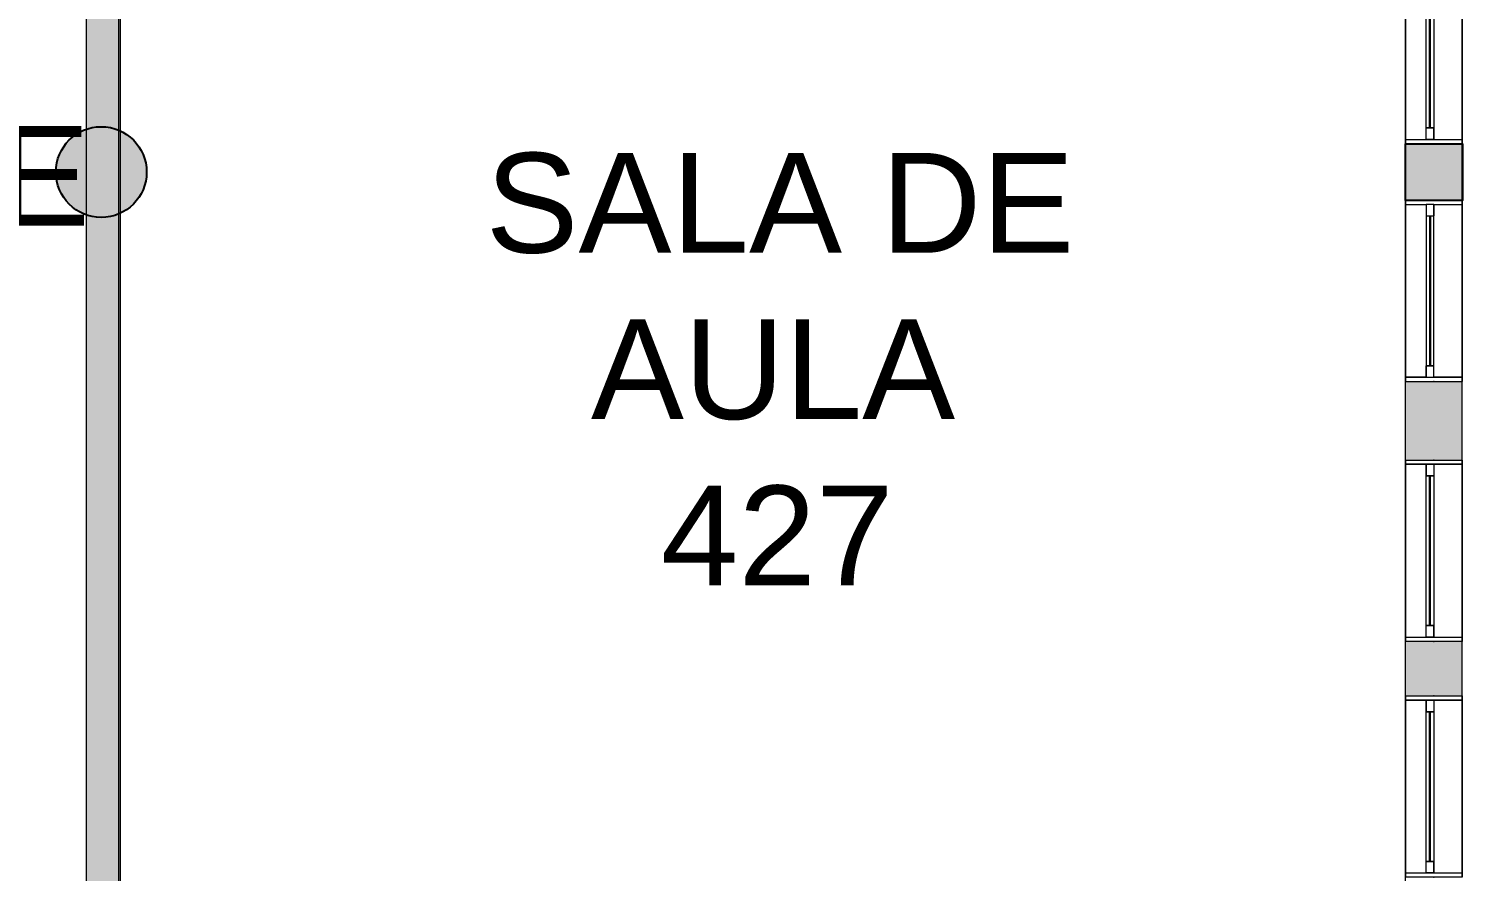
# Model space of a CAD drawing. Header units: metres. Extents: x 512 to 829, y -209 to 245.
# Drawn here: x 769.52 to 775.84, y -80.46 to -76.74 of the extents above; entities that cross this region are included whole.
import ezdxf

# ---------------------------------------------------------------- set-up
doc = ezdxf.new("R2010")
doc.units = ezdxf.units.M
doc.header["$LTSCALE"] = 0.508
doc.set_wipeout_variables(frame=1)
doc.header["$PDSIZE"] = -2
for name, color, linetype, lineweight in [('AMB-NOVOS', 10, 'Continuous', 15), ('None', 7, 'Continuous', 5), ('NãoImprimir', 7, 'Continuous', 5), ('Peitoris', 2, 'Continuous', 5), ('Telhado-Princ', 7, 'Continuous', 5)]:
    doc.layers.add(name, color=color, linetype=linetype, lineweight=lineweight)

# ---------------------------------------------------------------- blocks, each defined once
blk = doc.blocks.new('Grupo-2112')
at = {"color": 7, "linetype": 'Continuous', "lineweight": 5}
for points in [[(-0.4, 0.125), (-0.38095, 0.125), (-0.38095, -0.125), (-0.4, -0.125)], [(0.38095, 0.125), (0.4, 0.125), (0.4, -0.125), (0.38095, -0.125)]]:
    blk.add_wipeout(points, dxfattribs=at).dxf.layer = 'None'
at = {"layer": 'None', "color": 7, "linetype": 'Continuous', "lineweight": 5}
for points in [[(-0.4, 0.125), (-0.38095, 0.125), (-0.38095, -0.125), (-0.4, -0.125)], [(0.38095, 0.125), (0.4, 0.125), (0.4, -0.125), (0.38095, -0.125)]]:
    blk.add_lwpolyline(points, close=True, dxfattribs=at)
blk = doc.blocks.new('Grupo-2113')
at = {"layer": 'None', "color": 7}
blk.add_blockref('Grupo-2112', (0, 0), dxfattribs=at)
at = {"layer": 'None', "color": 7, "linetype": 'Continuous', "lineweight": 5}
for p, q in [((-0.4, 0.125), (-0.38095, 0.125)), ((-0.38095, 0.125), (-0.38095, -0.125)), ((0.4, 0.125), (0.38095, 0.125)), ((0.38095, 0.125), (0.38095, -0.125)), ((-0.4, -0.125), (-0.38095, -0.125)), ((0.4, -0.125), (0.38095, -0.125))]:
    blk.add_line(p, q, dxfattribs=at)
blk = doc.blocks.new('Grupo-2114')
at = {"layer": 'None', "color": 7, "linetype": 'Continuous', "lineweight": 5}
for p, q in [((-0.38095, 0.034925), (-0.38095, 0)), ((0.38095, 0.034925), (0.38095, 0))]:
    blk.add_line(p, q, dxfattribs=at)
blk = doc.blocks.new('Grupo-2115')
at = {"color": 7, "linetype": 'Continuous', "lineweight": 5}
for points in [[(-0.38095, 0.034925), (-0.33015, 0.034925), (-0.33015, 0), (-0.38095, 0)], [(0.33015, 0.034925), (0.38095, 0.034925), (0.38095, 0), (0.33015, 0)]]:
    blk.add_wipeout(points, dxfattribs=at).dxf.layer = 'None'
at = {"layer": 'None', "color": 7, "linetype": 'Continuous', "lineweight": 5}
for points in [[(-0.38095, 0.034925), (-0.33015, 0.034925), (-0.33015, 0), (-0.38095, 0)], [(0.33015, 0.034925), (0.38095, 0.034925), (0.38095, 0), (0.33015, 0)]]:
    blk.add_lwpolyline(points, close=True, dxfattribs=at)
blk = doc.blocks.new('Grupo-2116')
at = {"layer": 'None', "color": 7}
blk.add_blockref('Grupo-2114', (0, 0), dxfattribs=at)
at = {"color": 7, "linetype": 'Continuous', "lineweight": 5}
blk.add_wipeout([(-0.33015, 0.034925), (0.33015, 0.034925), (0.33015, 0), (-0.33015, 0)], dxfattribs=at).dxf.layer = 'None'
at = {"layer": 'None', "color": 7, "linetype": 'Continuous', "lineweight": 5}
blk.add_lwpolyline([(-0.33015, 0.034925), (0.33015, 0.034925), (0.33015, 0), (-0.33015, 0)], close=True, dxfattribs=at)
at = {"layer": 'None', "color": 7}
blk.add_blockref('Grupo-2115', (0, 0), dxfattribs=at)
at = {"layer": 'None', "color": 7, "linetype": 'Continuous', "lineweight": 5}
for p, q in [((-0.38095, 0.034925), (-0.33015, 0.034925)), ((-0.38095, 0), (-0.33015, 0)), ((-0.33015, 0.034925), (-0.33015, 0)), ((0.38095, 0.034925), (0.33015, 0.034925)), ((0.33015, 0.034925), (0.33015, 0)), ((0.38095, 0), (0.33015, 0))]:
    blk.add_line(p, q, dxfattribs=at)
blk = doc.blocks.new('Grupo-2117')
at = {"color": 7, "linetype": 'Continuous', "lineweight": 9}
blk.add_wipeout([(-0.3301, 0.0181), (0.3301, 0.0181), (0.3301, 0.0168), (-0.3301, 0.0168)], dxfattribs=at).dxf.layer = 'None'
blk = doc.blocks.new('Grupo-2118')
at = {"layer": 'None', "color": 7}
blk.add_blockref('Grupo-2117', (0, 0), dxfattribs=at)
at = {"layer": 'None', "color": 7, "linetype": 'Continuous', "lineweight": 25}
for p, q in [((-0.3301, 0.0181), (0.3301, 0.0181)), ((-0.3301, 0.0168), (0.3301, 0.0168))]:
    blk.add_line(p, q, dxfattribs=at)
blk = doc.blocks.new('Grupo-2119')
at = {"layer": 'None', "color": 7, "linetype": 'Continuous', "lineweight": 20}
for p, q in [((0.4, 0.125), (-0.4, 0.125)), ((0.4, -0.125), (-0.4, -0.125))]:
    blk.add_line(p, q, dxfattribs=at)
blk = doc.blocks.new('Window (2D)-193')
at = {"color": 7, "linetype": 'Continuous', "lineweight": 5}
blk.add_wipeout([(-0.4, 0.125), (0.4, 0.125), (0.4, -0.125), (-0.4, -0.125)], dxfattribs=at).dxf.layer = 'None'
at = {"layer": 'None', "color": 7}
blk.add_blockref('Grupo-2113', (0, 0), dxfattribs=at)
at = {"layer": 'None', "color": 7, "linetype": 'Continuous', "lineweight": 5}
for p, q in [((-0.4, 0.125), (0.4, 0.125)), ((-0.4, -0.125), (0.4, -0.125))]:
    blk.add_line(p, q, dxfattribs=at)
at = {"layer": 'NãoImprimir', "linetype": 'Continuous'}
for p in [(-0.4, 0), (0.4, 0)]:
    blk.add_point(p, dxfattribs=at)
at = {"layer": 'Peitoris'}
blk.add_blockref('Grupo-2116', (0, 0), dxfattribs=at)
blk.add_blockref('Grupo-2118', (0, 0), dxfattribs=at)
at = {"layer": 'Telhado-Princ'}
blk.add_blockref('Grupo-2119', (0, 0), dxfattribs=at)
blk = doc.blocks.new('Grupo-2120')
at = {"color": 7, "linetype": 'Continuous', "lineweight": 5}
for points in [[(-0.4, 0.125), (-0.38095, 0.125), (-0.38095, -0.125), (-0.4, -0.125)], [(0.38095, 0.125), (0.4, 0.125), (0.4, -0.125), (0.38095, -0.125)]]:
    blk.add_wipeout(points, dxfattribs=at).dxf.layer = 'None'
at = {"layer": 'None', "color": 7, "linetype": 'Continuous', "lineweight": 5}
for points in [[(-0.4, 0.125), (-0.38095, 0.125), (-0.38095, -0.125), (-0.4, -0.125)], [(0.38095, 0.125), (0.4, 0.125), (0.4, -0.125), (0.38095, -0.125)]]:
    blk.add_lwpolyline(points, close=True, dxfattribs=at)
blk = doc.blocks.new('Grupo-2121')
at = {"layer": 'None', "color": 7}
blk.add_blockref('Grupo-2120', (0, 0), dxfattribs=at)
at = {"layer": 'None', "color": 7, "linetype": 'Continuous', "lineweight": 5}
for p, q in [((-0.4, 0.125), (-0.38095, 0.125)), ((-0.38095, 0.125), (-0.38095, -0.125)), ((0.4, 0.125), (0.38095, 0.125)), ((0.38095, 0.125), (0.38095, -0.125)), ((-0.4, -0.125), (-0.38095, -0.125)), ((0.4, -0.125), (0.38095, -0.125))]:
    blk.add_line(p, q, dxfattribs=at)
blk = doc.blocks.new('Grupo-2122')
at = {"layer": 'None', "color": 7, "linetype": 'Continuous', "lineweight": 5}
for p, q in [((-0.38095, 0.034925), (-0.38095, 0)), ((0.38095, 0.034925), (0.38095, 0))]:
    blk.add_line(p, q, dxfattribs=at)
blk = doc.blocks.new('Grupo-2123')
at = {"color": 7, "linetype": 'Continuous', "lineweight": 5}
for points in [[(-0.38095, 0.034925), (-0.33015, 0.034925), (-0.33015, 0), (-0.38095, 0)], [(0.33015, 0.034925), (0.38095, 0.034925), (0.38095, 0), (0.33015, 0)]]:
    blk.add_wipeout(points, dxfattribs=at).dxf.layer = 'None'
at = {"layer": 'None', "color": 7, "linetype": 'Continuous', "lineweight": 5}
for points in [[(-0.38095, 0.034925), (-0.33015, 0.034925), (-0.33015, 0), (-0.38095, 0)], [(0.33015, 0.034925), (0.38095, 0.034925), (0.38095, 0), (0.33015, 0)]]:
    blk.add_lwpolyline(points, close=True, dxfattribs=at)
blk = doc.blocks.new('Grupo-2124')
at = {"layer": 'None', "color": 7}
blk.add_blockref('Grupo-2122', (0, 0), dxfattribs=at)
at = {"color": 7, "linetype": 'Continuous', "lineweight": 5}
blk.add_wipeout([(-0.33015, 0.034925), (0.33015, 0.034925), (0.33015, 0), (-0.33015, 0)], dxfattribs=at).dxf.layer = 'None'
at = {"layer": 'None', "color": 7, "linetype": 'Continuous', "lineweight": 5}
blk.add_lwpolyline([(-0.33015, 0.034925), (0.33015, 0.034925), (0.33015, 0), (-0.33015, 0)], close=True, dxfattribs=at)
at = {"layer": 'None', "color": 7}
blk.add_blockref('Grupo-2123', (0, 0), dxfattribs=at)
at = {"layer": 'None', "color": 7, "linetype": 'Continuous', "lineweight": 5}
for p, q in [((-0.38095, 0.034925), (-0.33015, 0.034925)), ((-0.38095, 0), (-0.33015, 0)), ((-0.33015, 0.034925), (-0.33015, 0)), ((0.38095, 0.034925), (0.33015, 0.034925)), ((0.33015, 0.034925), (0.33015, 0)), ((0.38095, 0), (0.33015, 0))]:
    blk.add_line(p, q, dxfattribs=at)
blk = doc.blocks.new('Grupo-2125')
at = {"color": 7, "linetype": 'Continuous', "lineweight": 9}
blk.add_wipeout([(-0.3301, 0.0181), (0.3301, 0.0181), (0.3301, 0.0168), (-0.3301, 0.0168)], dxfattribs=at).dxf.layer = 'None'
blk = doc.blocks.new('Grupo-2126')
at = {"layer": 'None', "color": 7}
blk.add_blockref('Grupo-2125', (0, 0), dxfattribs=at)
at = {"layer": 'None', "color": 7, "linetype": 'Continuous', "lineweight": 25}
for p, q in [((-0.3301, 0.0181), (0.3301, 0.0181)), ((-0.3301, 0.0168), (0.3301, 0.0168))]:
    blk.add_line(p, q, dxfattribs=at)
blk = doc.blocks.new('Grupo-2127')
at = {"layer": 'None', "color": 7, "linetype": 'Continuous', "lineweight": 20}
for p, q in [((0.4, 0.125), (-0.4, 0.125)), ((0.4, -0.125), (-0.4, -0.125))]:
    blk.add_line(p, q, dxfattribs=at)
blk = doc.blocks.new('Window (2D)-194')
at = {"color": 7, "linetype": 'Continuous', "lineweight": 5}
blk.add_wipeout([(-0.4, 0.125), (0.4, 0.125), (0.4, -0.125), (-0.4, -0.125)], dxfattribs=at).dxf.layer = 'None'
at = {"layer": 'None', "color": 7}
blk.add_blockref('Grupo-2121', (0, 0), dxfattribs=at)
at = {"layer": 'None', "color": 7, "linetype": 'Continuous', "lineweight": 5}
for p, q in [((-0.4, 0.125), (0.4, 0.125)), ((-0.4, -0.125), (0.4, -0.125))]:
    blk.add_line(p, q, dxfattribs=at)
at = {"layer": 'NãoImprimir', "linetype": 'Continuous'}
for p in [(-0.4, 0), (0.4, 0)]:
    blk.add_point(p, dxfattribs=at)
at = {"layer": 'Peitoris'}
blk.add_blockref('Grupo-2124', (0, 0), dxfattribs=at)
blk.add_blockref('Grupo-2126', (0, 0), dxfattribs=at)
at = {"layer": 'Telhado-Princ'}
blk.add_blockref('Grupo-2127', (0, 0), dxfattribs=at)
blk = doc.blocks.new('Grupo-2128')
at = {"color": 7, "linetype": 'Continuous', "lineweight": 5}
for points in [[(-0.4, 0.125), (-0.38095, 0.125), (-0.38095, -0.125), (-0.4, -0.125)], [(0.38095, 0.125), (0.4, 0.125), (0.4, -0.125), (0.38095, -0.125)]]:
    blk.add_wipeout(points, dxfattribs=at).dxf.layer = 'None'
at = {"layer": 'None', "color": 7, "linetype": 'Continuous', "lineweight": 5}
for points in [[(-0.4, 0.125), (-0.38095, 0.125), (-0.38095, -0.125), (-0.4, -0.125)], [(0.38095, 0.125), (0.4, 0.125), (0.4, -0.125), (0.38095, -0.125)]]:
    blk.add_lwpolyline(points, close=True, dxfattribs=at)
blk = doc.blocks.new('Grupo-2129')
at = {"layer": 'None', "color": 7}
blk.add_blockref('Grupo-2128', (0, 0), dxfattribs=at)
at = {"layer": 'None', "color": 7, "linetype": 'Continuous', "lineweight": 5}
for p, q in [((-0.4, 0.125), (-0.38095, 0.125)), ((-0.38095, 0.125), (-0.38095, -0.125)), ((0.4, 0.125), (0.38095, 0.125)), ((0.38095, 0.125), (0.38095, -0.125)), ((-0.4, -0.125), (-0.38095, -0.125)), ((0.4, -0.125), (0.38095, -0.125))]:
    blk.add_line(p, q, dxfattribs=at)
blk = doc.blocks.new('Grupo-2130')
at = {"layer": 'None', "color": 7, "linetype": 'Continuous', "lineweight": 5}
for p, q in [((-0.38095, 0.034925), (-0.38095, 0)), ((0.38095, 0.034925), (0.38095, 0))]:
    blk.add_line(p, q, dxfattribs=at)
blk = doc.blocks.new('Grupo-2131')
at = {"color": 7, "linetype": 'Continuous', "lineweight": 5}
for points in [[(-0.38095, 0.034925), (-0.33015, 0.034925), (-0.33015, 0), (-0.38095, 0)], [(0.33015, 0.034925), (0.38095, 0.034925), (0.38095, 0), (0.33015, 0)]]:
    blk.add_wipeout(points, dxfattribs=at).dxf.layer = 'None'
at = {"layer": 'None', "color": 7, "linetype": 'Continuous', "lineweight": 5}
for points in [[(-0.38095, 0.034925), (-0.33015, 0.034925), (-0.33015, 0), (-0.38095, 0)], [(0.33015, 0.034925), (0.38095, 0.034925), (0.38095, 0), (0.33015, 0)]]:
    blk.add_lwpolyline(points, close=True, dxfattribs=at)
blk = doc.blocks.new('Grupo-2132')
at = {"layer": 'None', "color": 7}
blk.add_blockref('Grupo-2130', (0, 0), dxfattribs=at)
at = {"color": 7, "linetype": 'Continuous', "lineweight": 5}
blk.add_wipeout([(-0.33015, 0.034925), (0.33015, 0.034925), (0.33015, 0), (-0.33015, 0)], dxfattribs=at).dxf.layer = 'None'
at = {"layer": 'None', "color": 7, "linetype": 'Continuous', "lineweight": 5}
blk.add_lwpolyline([(-0.33015, 0.034925), (0.33015, 0.034925), (0.33015, 0), (-0.33015, 0)], close=True, dxfattribs=at)
at = {"layer": 'None', "color": 7}
blk.add_blockref('Grupo-2131', (0, 0), dxfattribs=at)
at = {"layer": 'None', "color": 7, "linetype": 'Continuous', "lineweight": 5}
for p, q in [((-0.38095, 0.034925), (-0.33015, 0.034925)), ((-0.38095, 0), (-0.33015, 0)), ((-0.33015, 0.034925), (-0.33015, 0)), ((0.38095, 0.034925), (0.33015, 0.034925)), ((0.33015, 0.034925), (0.33015, 0)), ((0.38095, 0), (0.33015, 0))]:
    blk.add_line(p, q, dxfattribs=at)
blk = doc.blocks.new('Grupo-2133')
at = {"color": 7, "linetype": 'Continuous', "lineweight": 9}
blk.add_wipeout([(-0.3301, 0.0181), (0.3301, 0.0181), (0.3301, 0.0168), (-0.3301, 0.0168)], dxfattribs=at).dxf.layer = 'None'
blk = doc.blocks.new('Grupo-2134')
at = {"layer": 'None', "color": 7}
blk.add_blockref('Grupo-2133', (0, 0), dxfattribs=at)
at = {"layer": 'None', "color": 7, "linetype": 'Continuous', "lineweight": 25}
for p, q in [((-0.3301, 0.0181), (0.3301, 0.0181)), ((-0.3301, 0.0168), (0.3301, 0.0168))]:
    blk.add_line(p, q, dxfattribs=at)
blk = doc.blocks.new('Grupo-2135')
at = {"layer": 'None', "color": 7, "linetype": 'Continuous', "lineweight": 20}
for p, q in [((0.4, 0.125), (-0.4, 0.125)), ((0.4, -0.125), (-0.4, -0.125))]:
    blk.add_line(p, q, dxfattribs=at)
blk = doc.blocks.new('Window (2D)-195')
at = {"color": 7, "linetype": 'Continuous', "lineweight": 5}
blk.add_wipeout([(-0.4, 0.125), (0.4, 0.125), (0.4, -0.125), (-0.4, -0.125)], dxfattribs=at).dxf.layer = 'None'
at = {"layer": 'None', "color": 7}
blk.add_blockref('Grupo-2129', (0, 0), dxfattribs=at)
at = {"layer": 'None', "color": 7, "linetype": 'Continuous', "lineweight": 5}
for p, q in [((-0.4, 0.125), (0.4, 0.125)), ((-0.4, -0.125), (0.4, -0.125))]:
    blk.add_line(p, q, dxfattribs=at)
at = {"layer": 'NãoImprimir', "linetype": 'Continuous'}
for p in [(-0.4, 0), (0.4, 0)]:
    blk.add_point(p, dxfattribs=at)
at = {"layer": 'Peitoris'}
blk.add_blockref('Grupo-2132', (0, 0), dxfattribs=at)
blk.add_blockref('Grupo-2134', (0, 0), dxfattribs=at)
at = {"layer": 'Telhado-Princ'}
blk.add_blockref('Grupo-2135', (0, 0), dxfattribs=at)
blk = doc.blocks.new('Grupo-2136')
at = {"color": 7, "linetype": 'Continuous', "lineweight": 5}
for points in [[(-0.4, 0.125), (-0.38095, 0.125), (-0.38095, -0.125), (-0.4, -0.125)], [(0.38095, 0.125), (0.4, 0.125), (0.4, -0.125), (0.38095, -0.125)]]:
    blk.add_wipeout(points, dxfattribs=at).dxf.layer = 'None'
at = {"layer": 'None', "color": 7, "linetype": 'Continuous', "lineweight": 5}
for points in [[(-0.4, 0.125), (-0.38095, 0.125), (-0.38095, -0.125), (-0.4, -0.125)], [(0.38095, 0.125), (0.4, 0.125), (0.4, -0.125), (0.38095, -0.125)]]:
    blk.add_lwpolyline(points, close=True, dxfattribs=at)
blk = doc.blocks.new('Grupo-2137')
at = {"layer": 'None', "color": 7}
blk.add_blockref('Grupo-2136', (0, 0), dxfattribs=at)
at = {"layer": 'None', "color": 7, "linetype": 'Continuous', "lineweight": 5}
for p, q in [((-0.4, 0.125), (-0.38095, 0.125)), ((-0.38095, 0.125), (-0.38095, -0.125)), ((0.4, 0.125), (0.38095, 0.125)), ((0.38095, 0.125), (0.38095, -0.125)), ((-0.4, -0.125), (-0.38095, -0.125)), ((0.4, -0.125), (0.38095, -0.125))]:
    blk.add_line(p, q, dxfattribs=at)
blk = doc.blocks.new('Grupo-2138')
at = {"layer": 'None', "color": 7, "linetype": 'Continuous', "lineweight": 5}
for p, q in [((-0.38095, 0.034925), (-0.38095, 0)), ((0.38095, 0.034925), (0.38095, 0))]:
    blk.add_line(p, q, dxfattribs=at)
blk = doc.blocks.new('Grupo-2139')
at = {"color": 7, "linetype": 'Continuous', "lineweight": 5}
for points in [[(-0.38095, 0.034925), (-0.33015, 0.034925), (-0.33015, 0), (-0.38095, 0)], [(0.33015, 0.034925), (0.38095, 0.034925), (0.38095, 0), (0.33015, 0)]]:
    blk.add_wipeout(points, dxfattribs=at).dxf.layer = 'None'
at = {"layer": 'None', "color": 7, "linetype": 'Continuous', "lineweight": 5}
for points in [[(-0.38095, 0.034925), (-0.33015, 0.034925), (-0.33015, 0), (-0.38095, 0)], [(0.33015, 0.034925), (0.38095, 0.034925), (0.38095, 0), (0.33015, 0)]]:
    blk.add_lwpolyline(points, close=True, dxfattribs=at)
blk = doc.blocks.new('Grupo-2140')
at = {"layer": 'None', "color": 7}
blk.add_blockref('Grupo-2138', (0, 0), dxfattribs=at)
at = {"color": 7, "linetype": 'Continuous', "lineweight": 5}
blk.add_wipeout([(-0.33015, 0.034925), (0.33015, 0.034925), (0.33015, 0), (-0.33015, 0)], dxfattribs=at).dxf.layer = 'None'
at = {"layer": 'None', "color": 7, "linetype": 'Continuous', "lineweight": 5}
blk.add_lwpolyline([(-0.33015, 0.034925), (0.33015, 0.034925), (0.33015, 0), (-0.33015, 0)], close=True, dxfattribs=at)
at = {"layer": 'None', "color": 7}
blk.add_blockref('Grupo-2139', (0, 0), dxfattribs=at)
at = {"layer": 'None', "color": 7, "linetype": 'Continuous', "lineweight": 5}
for p, q in [((-0.38095, 0.034925), (-0.33015, 0.034925)), ((-0.38095, 0), (-0.33015, 0)), ((-0.33015, 0.034925), (-0.33015, 0)), ((0.38095, 0.034925), (0.33015, 0.034925)), ((0.33015, 0.034925), (0.33015, 0)), ((0.38095, 0), (0.33015, 0))]:
    blk.add_line(p, q, dxfattribs=at)
blk = doc.blocks.new('Grupo-2141')
at = {"color": 7, "linetype": 'Continuous', "lineweight": 9}
blk.add_wipeout([(-0.3301, 0.0181), (0.3301, 0.0181), (0.3301, 0.0168), (-0.3301, 0.0168)], dxfattribs=at).dxf.layer = 'None'
blk = doc.blocks.new('Grupo-2142')
at = {"layer": 'None', "color": 7}
blk.add_blockref('Grupo-2141', (0, 0), dxfattribs=at)
at = {"layer": 'None', "color": 7, "linetype": 'Continuous', "lineweight": 25}
for p, q in [((-0.3301, 0.0181), (0.3301, 0.0181)), ((-0.3301, 0.0168), (0.3301, 0.0168))]:
    blk.add_line(p, q, dxfattribs=at)
blk = doc.blocks.new('Grupo-2143')
at = {"layer": 'None', "color": 7, "linetype": 'Continuous', "lineweight": 20}
for p, q in [((0.4, 0.125), (-0.4, 0.125)), ((0.4, -0.125), (-0.4, -0.125))]:
    blk.add_line(p, q, dxfattribs=at)
blk = doc.blocks.new('Window (2D)-196')
at = {"color": 7, "linetype": 'Continuous', "lineweight": 5}
blk.add_wipeout([(-0.4, 0.125), (0.4, 0.125), (0.4, -0.125), (-0.4, -0.125)], dxfattribs=at).dxf.layer = 'None'
at = {"layer": 'None', "color": 7}
blk.add_blockref('Grupo-2137', (0, 0), dxfattribs=at)
at = {"layer": 'None', "color": 7, "linetype": 'Continuous', "lineweight": 5}
for p, q in [((-0.4, 0.125), (0.4, 0.125)), ((-0.4, -0.125), (0.4, -0.125))]:
    blk.add_line(p, q, dxfattribs=at)
at = {"layer": 'NãoImprimir', "linetype": 'Continuous'}
for p in [(-0.4, 0), (0.4, 0)]:
    blk.add_point(p, dxfattribs=at)
at = {"layer": 'Peitoris'}
blk.add_blockref('Grupo-2140', (0, 0), dxfattribs=at)
blk.add_blockref('Grupo-2142', (0, 0), dxfattribs=at)
at = {"layer": 'Telhado-Princ'}
blk.add_blockref('Grupo-2143', (0, 0), dxfattribs=at)
blk = doc.blocks.new('Grupo-2260')
at = {"layer": 'None', "linetype": 'Continuous', "lineweight": 0}
h = blk.add_hatch(color=255, dxfattribs=at)
edge = h.paths.add_edge_path()
edge.add_arc((53.0663, 21.6473), 0.2, 0, 360, ccw=False)
blk.add_hatch(color=255, dxfattribs=at).paths.add_polyline_path([(58.8163, 21.5225), (58.8163, 21.7725), (59.0663, 21.7725), (59.0663, 21.5225)])
at = {"layer": 'None', "color": 7, "linetype": 'Continuous', "lineweight": 25}
blk.add_lwpolyline([(58.8163, 21.5225), (58.8163, 21.7725), (59.0663, 21.7725), (59.0663, 21.5225)], close=True, dxfattribs=at)
blk.add_circle((53.0663, 21.6473), 0.2, dxfattribs=at)

msp = doc.modelspace()

# ---------------------------------------------------------------- linework, layer by layer
at = {"layer": 'None', "color": 7, "linetype": 'Continuous', "lineweight": 18}
for p, q in [((769.7781, -81.4992), (769.7781, -73.2266)), ((769.9281, -81.4992), (769.9281, -73.2266)), ((775.5931, -77.2993), (775.5931, -77.2492)), ((775.8431, -77.4978), (775.8431, -77.2492)), ((775.5931, -77.4978), (775.5931, -77.4493)), ((775.5931, -78.6439), (775.5931, -78.2978)), ((775.8431, -78.6439), (775.8431, -78.2978)), ((775.5931, -79.6839), (775.5931, -79.4439)), ((775.8431, -79.6839), (775.8431, -79.4439))]:
    msp.add_line(p, q, dxfattribs=at)
at = {"layer": 'None', "color": 7, "linetype": 'Continuous', "lineweight": 5}
for points in [[(769.7781, -81.4992), (769.7781, -73.2266), (764.0931, -73.2266), (764.0931, -81.4992)], [(769.9187, -73.2266), (769.9187, -81.4992), (775.5921, -81.4992), (775.5921, -73.2266)]]:
    msp.add_lwpolyline(points, close=True, dxfattribs=at)
at = {"layer": 'None', "color": 250, "linetype": 'Continuous'}
for points in [[(769.9281, -81.4992), (769.7781, -81.4992), (769.9281, -73.2266), (769.7781, -73.2266)], [(775.8431, -77.4978), (775.5931, -77.4978), (775.8431, -77.2492), (775.5931, -77.2492)], [(775.8431, -78.6439), (775.5931, -78.6439), (775.8431, -78.2978), (775.5931, -78.2978)], [(775.8431, -79.6839), (775.5931, -79.6839), (775.8431, -79.4439), (775.5931, -79.4439)]]:
    msp.add_solid(points, dxfattribs=at)

# ---------------------------------------------------------------- texts
at = {"layer": 'AMB-NOVOS', "linetype": 'Continuous', "lineweight": 0, "char_height": 0.44, "attachment_point": 1}
for s, width, insert in [('\\pi0.33141;{\\fArial|b0|i0|c0|p34;LABORATÓRIO DE \\P\\pi1.47673;PESQUISA\\P\\pi2.52946;428}', 6.049668, (763.9978, -77.1709)), ('\\pi0.02107;{\\fArial|b0|i0|c0|p34;SALA DE \\P\\pi0.48568;AULA\\P\\pi0.79407;427}', 2.577988, (771.5161, -77.2898))]:
    msp.add_mtext_dynamic_manual_height_columns(s, width=width, gutter_width=1, heights=[0], dxfattribs=dict(at, insert=insert))

# ---------------------------------------------------------------- next in the draw order: block references
at = {"layer": 'None', "color": 7, "rotation": 90}
for name, p in [('Window (2D)-196', (775.7181, -76.8492)), ('Window (2D)-194', (775.7181, -79.0439)), ('Window (2D)-193', (775.7181, -80.0839))]:
    msp.add_blockref(name, p, dxfattribs=at)
at = {"layer": 'None', "color": 7, "xscale": -1, "rotation": 90}
msp.add_blockref('Window (2D)-195', (775.7181, -77.8978), dxfattribs=at)

# ---------------------------------------------------------------- next in the draw order: block references
at = {"layer": 'None', "color": 7}
msp.add_blockref('Grupo-2260', (716.7769, -99.0216), dxfattribs=at)

doc.saveas('drawing.dxf')
